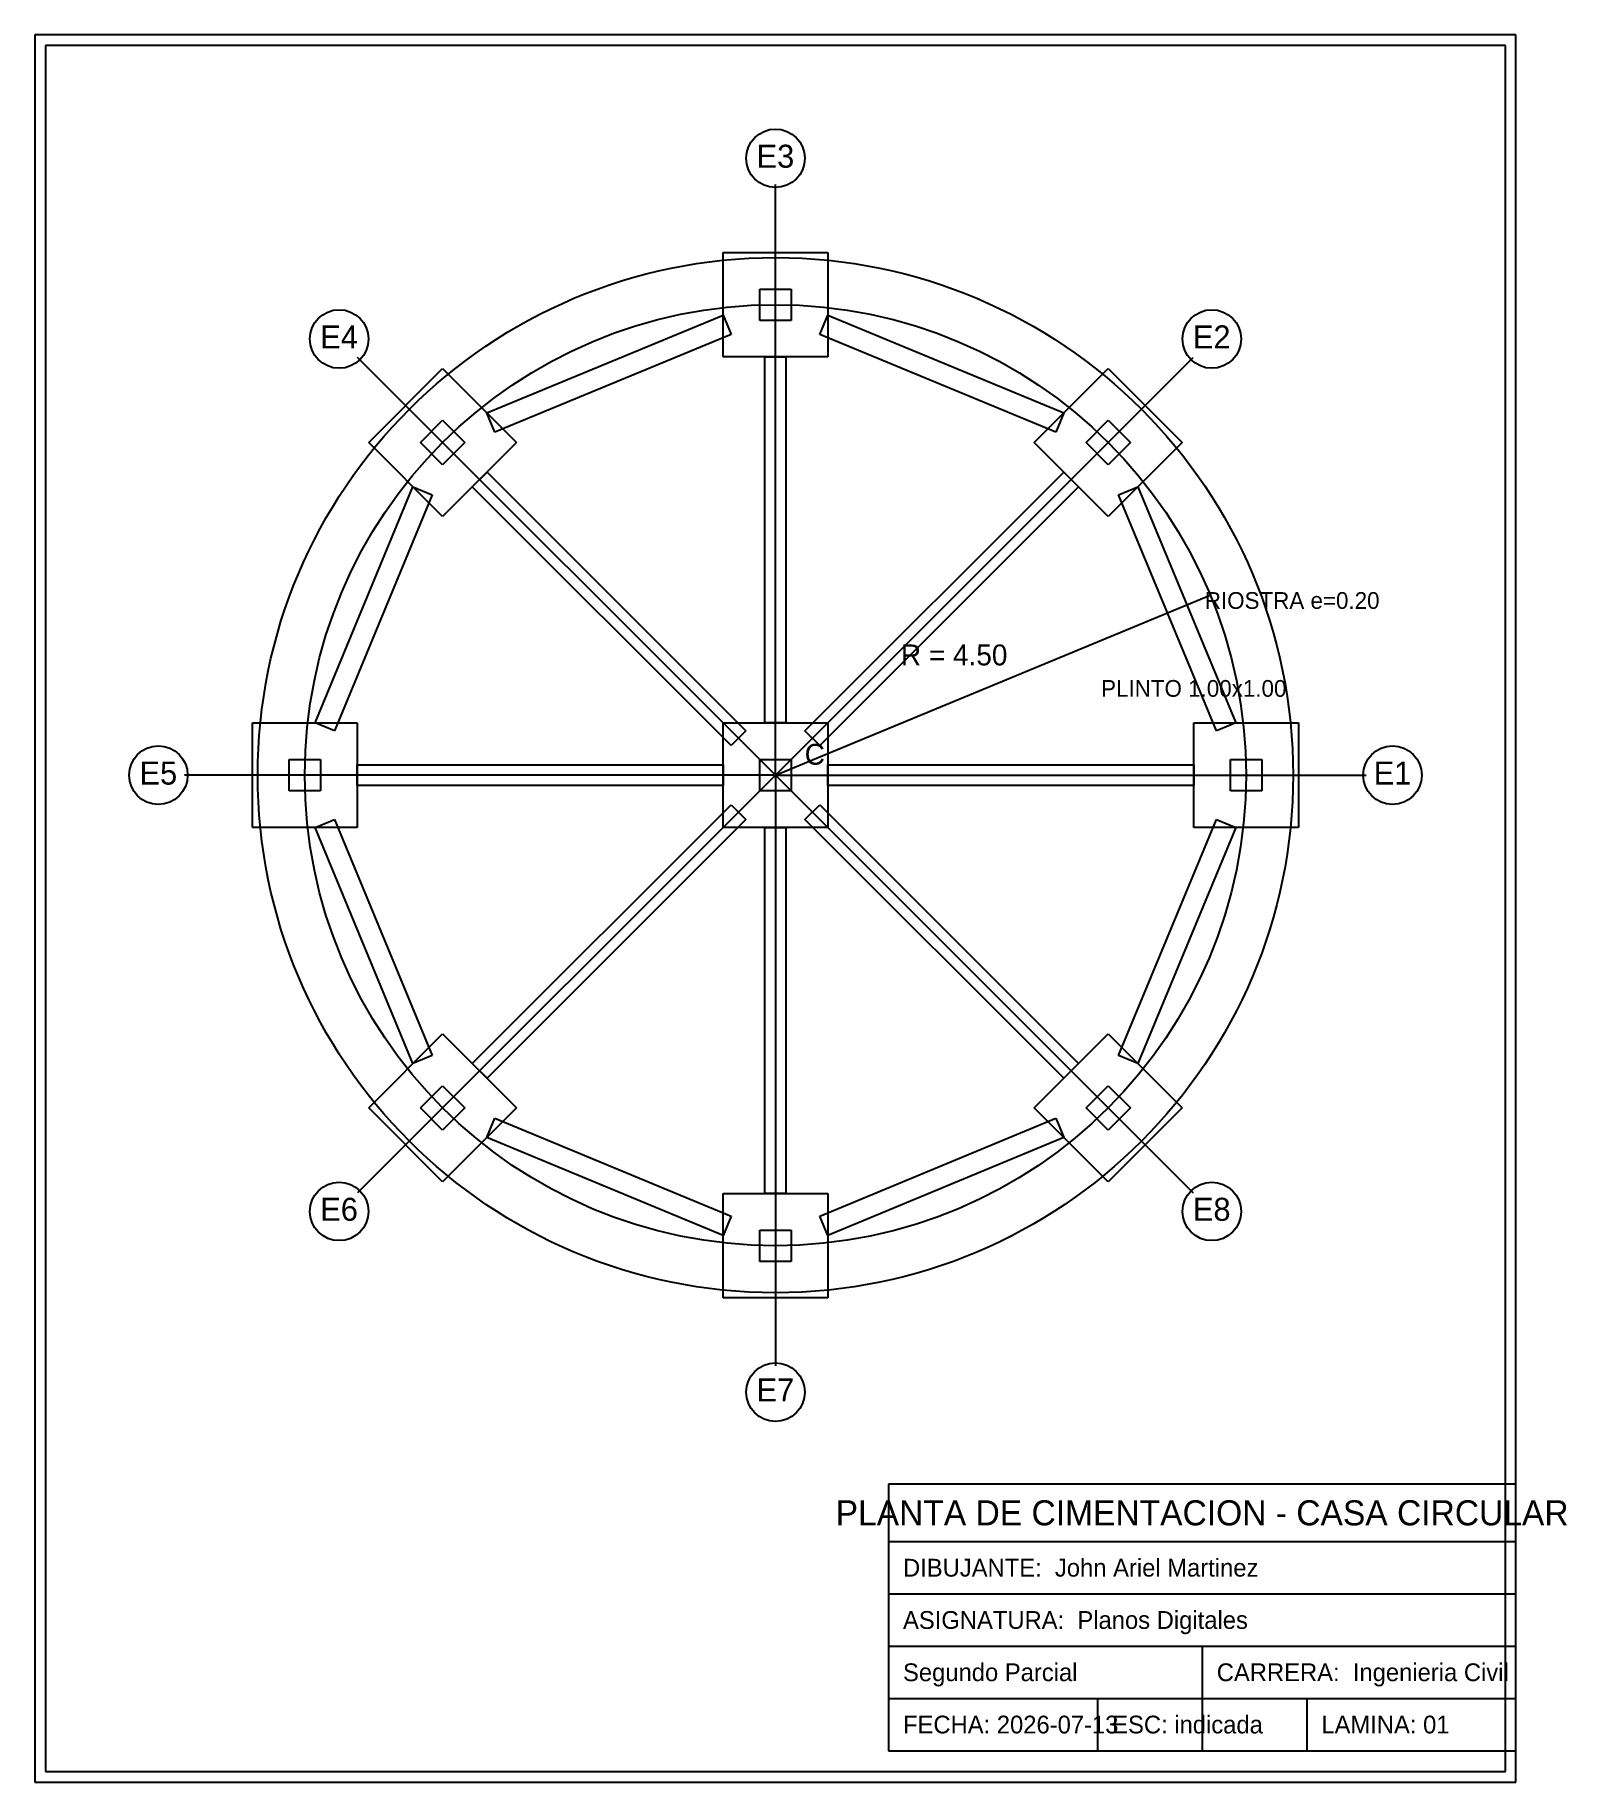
# Model space of a CAD drawing. Header units: metres. Extents: x -7.1 to 7.6, y -9.6 to 7.1.
import ezdxf
from ezdxf.enums import TextEntityAlignment as Align

# ---------------------------------------------------------------- set-up
doc = ezdxf.new("R2010")
doc.units = ezdxf.units.M
for name, color, linetype in [('COLUMNAS', 7, 'CONTINUOUS'), ('COTAS', 8, 'CONTINUOUS'), ('EJES', 1, 'CONTINUOUS'), ('MARCO', 7, 'CONTINUOUS'), ('MEMBRETE', 7, 'CONTINUOUS'), ('MUROS', 9, 'CONTINUOUS'), ('PLINTOS', 2, 'CONTINUOUS'), ('RIOSTRAS', 4, 'CONTINUOUS'), ('TEXTOS', 3, 'CONTINUOUS')]:
    doc.layers.add(name, color=color, linetype=linetype)

msp = doc.modelspace()

# ---------------------------------------------------------------- linework, layer by layer
at = {"layer": 'COLUMNAS'}
for p, q in [((-0.15, 4.65), (0.15, 4.65)), ((-0.15, 4.35), (-0.15, 4.65)), ((0.15, 4.65), (0.15, 4.35)), ((0.15, 4.35), (-0.15, 4.35)), ((-3.3941, 3.182), (-3.182, 3.3941)), ((-3.182, 3.3941), (-2.9698, 3.182)), ((2.9698, 3.182), (3.182, 3.3941)), ((3.182, 3.3941), (3.3941, 3.182)), ((-3.182, 2.9698), (-3.3941, 3.182)), ((-2.9698, 3.182), (-3.182, 2.9698)), ((3.182, 2.9698), (2.9698, 3.182)), ((3.3941, 3.182), (3.182, 2.9698)), ((-4.65, -0.15), (-4.65, 0.15)), ((-4.65, 0.15), (-4.35, 0.15)), ((-4.35, 0.15), (-4.35, -0.15)), ((-0.15, -0.15), (-0.15, 0.15)), ((-0.15, 0.15), (0.15, 0.15)), ((0.15, 0.15), (0.15, -0.15)), ((4.35, -0.15), (4.35, 0.15)), ((4.35, 0.15), (4.65, 0.15)), ((4.65, 0.15), (4.65, -0.15)), ((-4.35, -0.15), (-4.65, -0.15)), ((0.15, -0.15), (-0.15, -0.15)), ((4.65, -0.15), (4.35, -0.15)), ((-3.3941, -3.182), (-3.182, -2.9698)), ((-3.182, -2.9698), (-2.9698, -3.182)), ((2.9698, -3.182), (3.182, -2.9698)), ((3.182, -2.9698), (3.3941, -3.182)), ((-3.182, -3.3941), (-3.3941, -3.182)), ((-2.9698, -3.182), (-3.182, -3.3941)), ((3.182, -3.3941), (2.9698, -3.182)), ((3.3941, -3.182), (3.182, -3.3941)), ((-0.15, -4.65), (-0.15, -4.35)), ((-0.15, -4.35), (0.15, -4.35)), ((0.15, -4.35), (0.15, -4.65)), ((0.15, -4.65), (-0.15, -4.65))]:
    msp.add_line(p, q, dxfattribs=at)
at = {"layer": 'COTAS'}
msp.add_line((0, 0), (4.1575, 1.7221), dxfattribs=at)
at = {"layer": 'EJES'}
for q in [(0, 5.65), (-3.9952, 3.9952), (3.9952, 3.9952), (-5.65, 0), (-3.9952, -3.9952), (5.65, 0), (0, -5.65), (3.9952, -3.9952)]:
    msp.add_line((0, 0), q, dxfattribs=at)
for centre, radius in [((0, 5.9), 0.28), ((0, 0), 4.5), ((-4.1719, 4.1719), 0.28), ((4.1719, 4.1719), 0.28), ((-5.9, 0), 0.28), ((5.9, 0), 0.28), ((-4.1719, -4.1719), 0.28), ((4.1719, -4.1719), 0.28), ((0, -5.9), 0.28)]:
    msp.add_circle(centre, radius, dxfattribs=at)
at = {"layer": 'MARCO'}
for p, q in [((7.08, 7.08), (-7.08, 7.08)), ((-7.08, 7.08), (-7.08, -9.63)), ((7.08, -9.63), (7.08, 7.08)), ((6.98, 6.98), (-6.98, 6.98)), ((-6.98, 6.98), (-6.98, -9.53)), ((6.98, -9.53), (6.98, 6.98)), ((-7.08, -9.63), (7.08, -9.63)), ((-6.98, -9.53), (6.98, -9.53))]:
    msp.add_line(p, q, dxfattribs=at)
at = {"layer": 'MEMBRETE'}
for p, q in [((7.08, -6.78), (1.08, -6.78)), ((1.08, -6.78), (1.08, -9.33)), ((7.08, -9.33), (7.08, -6.78)), ((1.08, -7.33), (7.08, -7.33)), ((1.08, -7.83), (7.08, -7.83)), ((1.08, -8.33), (7.08, -8.33)), ((4.08, -8.33), (4.08, -9.33)), ((1.08, -8.83), (7.08, -8.83)), ((3.08, -8.83), (3.08, -9.33)), ((5.08, -8.83), (5.08, -9.33)), ((1.08, -9.33), (7.08, -9.33))]:
    msp.add_line(p, q, dxfattribs=at)
at = {"layer": 'MUROS'}
msp.add_circle((0, 0), 4.95, dxfattribs=at)
at = {"layer": 'PLINTOS'}
for p, q in [((-0.5, 5), (0.5, 5)), ((-0.5, 4), (-0.5, 5)), ((0.5, 5), (0.5, 4)), ((-3.8891, 3.182), (-3.182, 3.8891)), ((-3.182, 3.8891), (-2.4749, 3.182)), ((0.5, 4), (-0.5, 4)), ((2.4749, 3.182), (3.182, 3.8891)), ((3.182, 3.8891), (3.8891, 3.182)), ((-3.182, 2.4749), (-3.8891, 3.182)), ((-2.4749, 3.182), (-3.182, 2.4749)), ((3.182, 2.4749), (2.4749, 3.182)), ((3.8891, 3.182), (3.182, 2.4749)), ((-5, -0.5), (-5, 0.5)), ((-5, 0.5), (-4, 0.5)), ((-4, 0.5), (-4, -0.5)), ((-0.5, -0.5), (-0.5, 0.5)), ((-0.5, 0.5), (0.5, 0.5)), ((0.5, 0.5), (0.5, -0.5)), ((4, -0.5), (4, 0.5)), ((4, 0.5), (5, 0.5)), ((5, 0.5), (5, -0.5)), ((-4, -0.5), (-5, -0.5)), ((0.5, -0.5), (-0.5, -0.5)), ((5, -0.5), (4, -0.5)), ((-3.8891, -3.182), (-3.182, -2.4749)), ((-3.182, -2.4749), (-2.4749, -3.182)), ((2.4749, -3.182), (3.182, -2.4749)), ((3.182, -2.4749), (3.8891, -3.182)), ((-3.182, -3.8891), (-3.8891, -3.182)), ((-2.4749, -3.182), (-3.182, -3.8891)), ((3.182, -3.8891), (2.4749, -3.182)), ((3.8891, -3.182), (3.182, -3.8891)), ((-0.5, -5), (-0.5, -4)), ((-0.5, -4), (0.5, -4)), ((0.5, -4), (0.5, -5)), ((0.5, -5), (-0.5, -5))]:
    msp.add_line(p, q, dxfattribs=at)
at = {"layer": 'RIOSTRAS'}
for p, q in [((-2.7583, 3.4657), (-0.5002, 4.401)), ((-0.5002, 4.401), (-0.4237, 4.2163)), ((0.4237, 4.2163), (0.5002, 4.401)), ((0.5002, 4.401), (2.7583, 3.4657)), ((-0.4237, 4.2163), (-2.6818, 3.2809)), ((2.6818, 3.2809), (0.4237, 4.2163)), ((-0.1, 0.5), (-0.1, 4)), ((-0.1, 4), (0.1, 4)), ((0.1, 4), (0.1, 0.5)), ((-2.6818, 3.2809), (-2.7583, 3.4657)), ((2.7583, 3.4657), (2.6818, 3.2809)), ((-2.8991, 2.7577), (-2.7577, 2.8991)), ((-2.7577, 2.8991), (-0.2828, 0.4243)), ((0.2828, 0.4243), (2.7577, 2.8991)), ((2.7577, 2.8991), (2.8991, 2.7577)), ((-4.401, 0.5002), (-3.4657, 2.7583)), ((-3.2809, 2.6818), (-4.2163, 0.4237)), ((-3.4657, 2.7583), (-3.2809, 2.6818)), ((-0.4243, 0.2828), (-2.8991, 2.7577)), ((2.8991, 2.7577), (0.4243, 0.2828)), ((3.2809, 2.6818), (3.4657, 2.7583)), ((4.2163, 0.4237), (3.2809, 2.6818)), ((3.4657, 2.7583), (4.401, 0.5002)), ((-4.2163, 0.4237), (-4.401, 0.5002)), ((-0.2828, 0.4243), (-0.4243, 0.2828)), ((0.1, 0.5), (-0.1, 0.5)), ((0.4243, 0.2828), (0.2828, 0.4243)), ((4.401, 0.5002), (4.2163, 0.4237)), ((-4, -0.1), (-4, 0.1)), ((-4, 0.1), (-0.5, 0.1)), ((-0.5, 0.1), (-0.5, -0.1)), ((0.5, 0.1), (4, 0.1)), ((0.5, -0.1), (0.5, 0.1)), ((4, 0.1), (4, -0.1)), ((-0.5, -0.1), (-4, -0.1)), ((4, -0.1), (0.5, -0.1)), ((-2.8991, -2.7577), (-0.4243, -0.2828)), ((-0.4243, -0.2828), (-0.2828, -0.4243)), ((0.2828, -0.4243), (0.4243, -0.2828)), ((0.4243, -0.2828), (2.8991, -2.7577)), ((-4.401, -0.5002), (-4.2163, -0.4237)), ((-3.4657, -2.7583), (-4.401, -0.5002)), ((-4.2163, -0.4237), (-3.2809, -2.6818)), ((-0.2828, -0.4243), (-2.7577, -2.8991)), ((-0.1, -4), (-0.1, -0.5)), ((-0.1, -0.5), (0.1, -0.5)), ((0.1, -0.5), (0.1, -4)), ((2.7577, -2.8991), (0.2828, -0.4243)), ((3.2809, -2.6818), (4.2163, -0.4237)), ((4.401, -0.5002), (3.4657, -2.7583)), ((4.2163, -0.4237), (4.401, -0.5002)), ((-3.2809, -2.6818), (-3.4657, -2.7583)), ((-2.7577, -2.8991), (-2.8991, -2.7577)), ((2.8991, -2.7577), (2.7577, -2.8991)), ((3.4657, -2.7583), (3.2809, -2.6818)), ((-2.7583, -3.4657), (-2.6818, -3.2809)), ((-2.6818, -3.2809), (-0.4237, -4.2163)), ((0.4237, -4.2163), (2.6818, -3.2809)), ((2.6818, -3.2809), (2.7583, -3.4657)), ((-0.5002, -4.401), (-2.7583, -3.4657)), ((2.7583, -3.4657), (0.5002, -4.401)), ((0.1, -4), (-0.1, -4)), ((-0.4237, -4.2163), (-0.5002, -4.401)), ((0.5002, -4.401), (0.4237, -4.2163))]:
    msp.add_line(p, q, dxfattribs=at)

# ---------------------------------------------------------------- texts
at = {"layer": 'COTAS'}
msp.add_text('R = 4.50', height=0.2, dxfattribs=at).set_placement((1.2, 1.05))
at = {"layer": 'EJES'}
for s, p in [('E3', (0, 5.81)), ('E4', (-4.1719, 4.0819)), ('E2', (4.1719, 4.0819)), ('E5', (-5.9, -0.09)), ('E1', (5.9, -0.09)), ('E6', (-4.1719, -4.2619)), ('E8', (4.1719, -4.2619)), ('E7', (0, -5.99))]:
    msp.add_text(s, height=0.22, dxfattribs=at).set_placement(p, align=Align.CENTER)
msp.add_text('C', height=0.2, dxfattribs=at).set_placement((0.28, 0.1))
at = {"layer": 'MEMBRETE'}
msp.add_text('PLANTA DE CIMENTACION - CASA CIRCULAR', height=0.24, dxfattribs=at).set_placement((4.08, -7.175), align=Align.CENTER)
for s, p in [('DIBUJANTE:  John Ariel Martinez', (1.22, -7.665)), ('ASIGNATURA:  Planos Digitales', (1.22, -8.165)), ('Segundo Parcial', (1.22, -8.665)), ('CARRERA:  Ingenieria Civil', (4.22, -8.665)), ('FECHA: 2026-07-13', (1.22, -9.165)), ('ESC: indicada', (3.22, -9.165)), ('LAMINA: 01', (5.22, -9.165))]:
    msp.add_text(s, height=0.17, dxfattribs=at).set_placement(p)
at = {"layer": 'TEXTOS'}
for s, p in [('RIOSTRA e=0.20', (4.941, 1.591)), ('PLINTO 1.00x1.00', (4, 0.75))]:
    msp.add_text(s, height=0.16, dxfattribs=at).set_placement(p, align=Align.CENTER)

doc.saveas('drawing.dxf')
